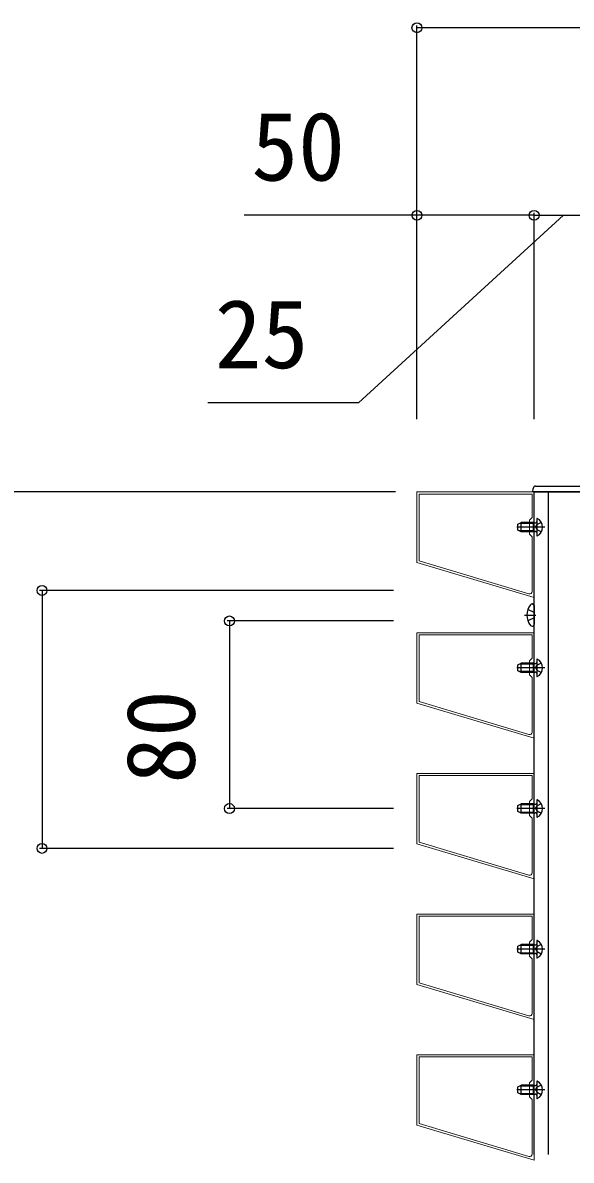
# Model space of a CAD drawing. Units: millimetres, scale not verified. Extents: x -1750 to 1750, y -2608 to 2592.
# Drawn here: x -1428.2 to -1194.2, y -474.6 to 10.5 of the extents above; entities that cross this region are included whole.
import ezdxf
from ezdxf.enums import TextEntityAlignment as Align

# ---------------------------------------------------------------- set-up
doc = ezdxf.new("R2010")
doc.units = ezdxf.units.MM
doc.header["$LTSCALE"] = 14
doc.layers.add('0-3_YKK_11', color=7, linetype='Continuous', lineweight=18)
for name, color, linetype in [('0-4_YKK_12', 2, 'Continuous'), ('0-5_YKK_13', 4, 'Continuous'), ('0-6_YKK_D', 6, 'Continuous')]:
    doc.layers.add(name, color=color, linetype=linetype)
doc.styles.add('ＭＳ ゴシック', font='')
doc.styles.get('ＭＳ ゴシック').set_extended_font_data('MS Gothic')

msp = doc.modelspace()

# ---------------------------------------------------------------- linework, layer by layer
at = {"layer": '0-3_YKK_11'}
for p, q in [((-1259.1, -218.97), (-1212.19, -233.04)), ((-1259.1, -278.97), (-1212.19, -293.04)), ((-1259.1, -338.97), (-1212.19, -353.04)), ((-1259.1, -398.97), (-1212.19, -413.04)), ((-1259.1, -458.97), (-1212.19, -473.04))]:
    msp.add_line(p, q, dxfattribs=at)
for points in [[(-1260, -219.64), (-1210, -234.64), (-1210, -189.64), (-1260, -189.64)], [(-1260, -279.64), (-1210, -294.64), (-1210, -249.64), (-1260, -249.64)], [(-1260, -339.64), (-1210, -354.64), (-1210, -309.64), (-1260, -309.64)], [(-1260, -399.64), (-1210, -414.64), (-1210, -369.64), (-1260, -369.64)], [(-1260, -459.64), (-1210, -474.64), (-1210, -429.64), (-1260, -429.64)]]:
    msp.add_lwpolyline(points, close=True, dxfattribs=at)
for points in [[(-1210.9, -232.08), (-1210.9, -208.74), (-1212, -207.64), (-1212, -201.64), (-1210.9, -200.54), (-1210.9, -190.54), (-1259.1, -190.54), (-1259.1, -218.97)], [(-1210.9, -292.08), (-1210.9, -268.74), (-1212, -267.64), (-1212, -261.64), (-1210.9, -260.54), (-1210.9, -250.54), (-1259.1, -250.54), (-1259.1, -278.97)], [(-1210.9, -352.08), (-1210.9, -328.74), (-1212, -327.64), (-1212, -321.64), (-1210.9, -320.54), (-1210.9, -310.54), (-1259.1, -310.54), (-1259.1, -338.97)], [(-1210.9, -412.08), (-1210.9, -388.74), (-1212, -387.64), (-1212, -381.64), (-1210.9, -380.54), (-1210.9, -370.54), (-1259.1, -370.54), (-1259.1, -398.97)], [(-1210.9, -472.08), (-1210.9, -448.74), (-1212, -447.64), (-1212, -441.64), (-1210.9, -440.54), (-1210.9, -430.54), (-1259.1, -430.54), (-1259.1, -458.97)]]:
    msp.add_lwpolyline(points, dxfattribs=at)
for centre in [(-1211.9, -232.08), (-1211.9, -292.08), (-1211.9, -352.08), (-1211.9, -412.08), (-1211.9, -472.08)]:
    msp.add_arc(centre, 1, 253.3007, 360, dxfattribs=at)
at = {"layer": '0-4_YKK_12'}
msp.add_line((-1204, -189.64), (-1204, -472.14), dxfattribs=at)
msp.add_lwpolyline([(-1210, -472.14), (-1210, -189.64), (-1185, -189.64), (-1185, -472.14)], dxfattribs=at)
at = {"layer": '0-5_YKK_13'}
for p, q in [((-1210.5, -189.64), (-1210.4, -188.08)), ((-1209.41, -187.14), (-1185.59, -187.14)), ((-1209.5, -189.64), (-1210.5, -189.64)), ((-1185.5, -189.64), (-1209.5, -189.64)), ((-1216.9, -203.34), (-1215.5, -202.64)), ((-1216.9, -205.94), (-1216.9, -203.34)), ((-1210.3, -203.02), (-1216.26, -203.02)), ((-1210.3, -202.64), (-1215.5, -202.64)), ((-1215.5, -206.64), (-1215.5, -202.64)), ((-1210.3, -206.64), (-1210.3, -202.64)), ((-1210.3, -202.64), (-1209.49, -202.78)), ((-1210.3, -203.02), (-1209.28, -202.77)), ((-1209.36, -204.64), (-1208.75, -203.49)), ((-1208.9, -201.04), (-1208.9, -208.23)), ((-1206.93, -202.59), (-1208.75, -203.49)), ((-1205.4, -204.64), (-1217.39, -204.64)), ((-1215.5, -206.64), (-1216.9, -205.94)), ((-1210.3, -206.26), (-1216.26, -206.26)), ((-1210.3, -206.64), (-1215.5, -206.64)), ((-1210.3, -206.26), (-1209.28, -206.5)), ((-1210.3, -206.64), (-1209.49, -206.49)), ((-1209.36, -204.64), (-1208.75, -205.78)), ((-1206.93, -206.69), (-1208.75, -205.78)), ((-1210.86, -237.4), (-1210.7, -237.4)), ((-1214.1, -242.14), (-1209.29, -242.14)), ((-1210, -241.01), (-1212.66, -239.69)), ((-1210, -238.1), (-1210, -246.17)), ((-1210, -243.26), (-1212.66, -244.59)), ((-1210.86, -246.87), (-1210.7, -246.87)), ((-1208.9, -261.04), (-1208.9, -268.23)), ((-1205.4, -264.64), (-1217.39, -264.64)), ((-1216.9, -263.34), (-1215.5, -262.64)), ((-1216.9, -265.94), (-1216.9, -263.34)), ((-1215.5, -266.64), (-1216.9, -265.94)), ((-1210.3, -263.02), (-1216.26, -263.02)), ((-1210.3, -266.26), (-1216.26, -266.26)), ((-1210.3, -262.64), (-1215.5, -262.64)), ((-1215.5, -266.64), (-1215.5, -262.64)), ((-1210.3, -266.64), (-1215.5, -266.64)), ((-1210.3, -266.64), (-1210.3, -262.64)), ((-1210.3, -262.64), (-1209.49, -262.78)), ((-1210.3, -263.02), (-1209.28, -262.77)), ((-1210.3, -266.26), (-1209.28, -266.5)), ((-1210.3, -266.64), (-1209.49, -266.49)), ((-1209.36, -264.64), (-1208.75, -263.49)), ((-1209.36, -264.64), (-1208.75, -265.78)), ((-1206.93, -262.59), (-1208.75, -263.49)), ((-1206.93, -266.69), (-1208.75, -265.78)), ((-1205.4, -324.64), (-1217.39, -324.64)), ((-1216.9, -323.34), (-1215.5, -322.64)), ((-1216.9, -325.94), (-1216.9, -323.34)), ((-1210.3, -323.02), (-1216.26, -323.02)), ((-1210.3, -322.64), (-1215.5, -322.64)), ((-1215.5, -326.64), (-1215.5, -322.64)), ((-1210.3, -326.64), (-1210.3, -322.64)), ((-1210.3, -322.64), (-1209.49, -322.78)), ((-1210.3, -323.02), (-1209.28, -322.77)), ((-1209.36, -324.64), (-1208.75, -323.49)), ((-1209.36, -324.64), (-1208.75, -325.78)), ((-1208.9, -321.04), (-1208.9, -328.23)), ((-1206.93, -322.59), (-1208.75, -323.49)), ((-1215.5, -326.64), (-1216.9, -325.94)), ((-1210.3, -326.26), (-1216.26, -326.26)), ((-1210.3, -326.64), (-1215.5, -326.64)), ((-1210.3, -326.26), (-1209.28, -326.5)), ((-1210.3, -326.64), (-1209.49, -326.49)), ((-1206.93, -326.69), (-1208.75, -325.78)), ((-1216.9, -383.34), (-1215.5, -382.64)), ((-1210.3, -383.02), (-1216.26, -383.02)), ((-1210.3, -382.64), (-1215.5, -382.64)), ((-1215.5, -386.64), (-1215.5, -382.64)), ((-1210.3, -386.64), (-1210.3, -382.64)), ((-1210.3, -382.64), (-1209.49, -382.78)), ((-1210.3, -383.02), (-1209.28, -382.77)), ((-1208.9, -381.04), (-1208.9, -388.23)), ((-1206.93, -382.59), (-1208.75, -383.49)), ((-1205.4, -384.64), (-1217.39, -384.64)), ((-1216.9, -385.94), (-1216.9, -383.34)), ((-1215.5, -386.64), (-1216.9, -385.94)), ((-1210.3, -386.26), (-1216.26, -386.26)), ((-1210.3, -386.64), (-1215.5, -386.64)), ((-1210.3, -386.26), (-1209.28, -386.5)), ((-1210.3, -386.64), (-1209.49, -386.49)), ((-1209.36, -384.64), (-1208.75, -383.49)), ((-1209.36, -384.64), (-1208.75, -385.78)), ((-1206.93, -386.69), (-1208.75, -385.78)), ((-1208.9, -441.04), (-1208.9, -448.23)), ((-1205.4, -444.64), (-1217.39, -444.64)), ((-1216.9, -443.34), (-1215.5, -442.64)), ((-1216.9, -445.94), (-1216.9, -443.34)), ((-1215.5, -446.64), (-1216.9, -445.94)), ((-1210.3, -443.02), (-1216.26, -443.02)), ((-1210.3, -446.26), (-1216.26, -446.26)), ((-1210.3, -442.64), (-1215.5, -442.64)), ((-1215.5, -446.64), (-1215.5, -442.64)), ((-1210.3, -446.64), (-1210.3, -442.64)), ((-1210.3, -442.64), (-1209.49, -442.78)), ((-1210.3, -443.02), (-1209.28, -442.77)), ((-1210.3, -446.26), (-1209.28, -446.5)), ((-1209.36, -444.64), (-1208.75, -443.49)), ((-1209.36, -444.64), (-1208.75, -445.78)), ((-1206.93, -442.59), (-1208.75, -443.49)), ((-1206.93, -446.69), (-1208.75, -445.78)), ((-1210.3, -446.64), (-1215.5, -446.64)), ((-1210.3, -446.64), (-1209.49, -446.49))]:
    msp.add_line(p, q, dxfattribs=at)
for centre, radius, start, end in [((-1209.41, -188.14), 1, 90, 176.5), ((-1209.4, -202.29), 0.5, 259.909, 0), ((-1208.75, -201.04), 0.154, 62.719, 180), ((-1210.6, -204.64), 4.2, 297.281, 62.719), ((-1209.4, -206.98), 0.5, 0, 100.091), ((-1208.75, -208.23), 0.154, 180, 297.281), ((-1210.86, -238.26), 0.862, 90, 140.8765), ((-1210.7, -238.1), 0.7, 0, 90), ((-1206.1, -242.14), 7, 140.8765, 180), ((-1206.1, -242.14), 7, 180, 219.1235), ((-1210.86, -246.01), 0.862, 219.1235, 270), ((-1210.7, -246.17), 0.7, 270, 360), ((-1208.75, -261.04), 0.154, 62.719, 180), ((-1210.6, -264.64), 4.2, 297.281, 62.719), ((-1209.4, -262.29), 0.5, 259.909, 0), ((-1209.4, -266.98), 0.5, 0, 100.091), ((-1208.75, -268.23), 0.154, 180, 297.281), ((-1209.4, -322.29), 0.5, 259.909, 0), ((-1208.75, -321.04), 0.154, 62.719, 180), ((-1210.6, -324.64), 4.2, 297.281, 62.719), ((-1209.4, -326.98), 0.5, 0, 100.091), ((-1208.75, -328.23), 0.154, 180, 297.281), ((-1209.4, -382.29), 0.5, 259.909, 0), ((-1208.75, -381.04), 0.154, 62.719, 180), ((-1210.6, -384.64), 4.2, 297.281, 62.719), ((-1209.4, -386.98), 0.5, 0, 100.091), ((-1208.75, -388.23), 0.154, 180, 297.281), ((-1208.75, -441.04), 0.154, 62.719, 180), ((-1210.6, -444.64), 4.2, 297.281, 62.719), ((-1209.4, -442.29), 0.5, 259.909, 0), ((-1209.4, -446.98), 0.5, 0, 100.091), ((-1208.75, -448.23), 0.154, 180, 297.281)]:
    msp.add_arc(centre, radius, start, end, dxfattribs=at)
at = {"layer": '0-6_YKK_D'}
for p, q in [((-1260, -158.64), (-1260, 9.36)), ((-1090, 8.36), (-1260, 8.36)), ((-1260, -158.64), (-1260, -70.64)), ((-1210, -158.64), (-1210, -70.64)), ((-1210, -158.64), (-1210, -70.64)), ((-1210, -71.64), (-1185, -71.64)), ((-1269.2, -189.64), (-1501, -189.64)), ((-1270, -231.64), (-1421, -231.64)), ((-1420, -231.64), (-1420, -341.64)), ((-1270, -244.64), (-1341, -244.64)), ((-1340, -244.64), (-1340, -324.64)), ((-1270, -324.64), (-1341, -324.64)), ((-1270, -341.64), (-1421, -341.64))]:
    msp.add_line(p, q, dxfattribs=at)
for points in [[(-1197.5, -71.64), (-1285.01, -151.64), (-1349.28, -151.64)], [(-1210, -71.64), (-1260, -71.64), (-1333.68, -71.64)]]:
    msp.add_lwpolyline(points, dxfattribs=at)
for centre in [(-1260, 8.36), (-1260, -71.64), (-1210, -71.64), (-1210, -71.64), (-1420, -231.64), (-1340, -244.64), (-1340, -324.64), (-1420, -341.64)]:
    msp.add_circle(centre, 2.12, dxfattribs=at)

# ---------------------------------------------------------------- texts
at = {"layer": '0-6_YKK_D', "style": 'ＭＳ ゴシック'}
for s, p in [('50', (-1330.64, -65.64)), ('25', (-1346.23, -145.64))]:
    msp.add_text(s, height=29.33, dxfattribs=at).set_placement(p, align=Align.BOTTOM_LEFT)
msp.add_text('80', height=29.33, rotation=90, dxfattribs=at).set_placement((-1346, -314.07), align=Align.BOTTOM_LEFT)

doc.saveas('drawing.dxf')
